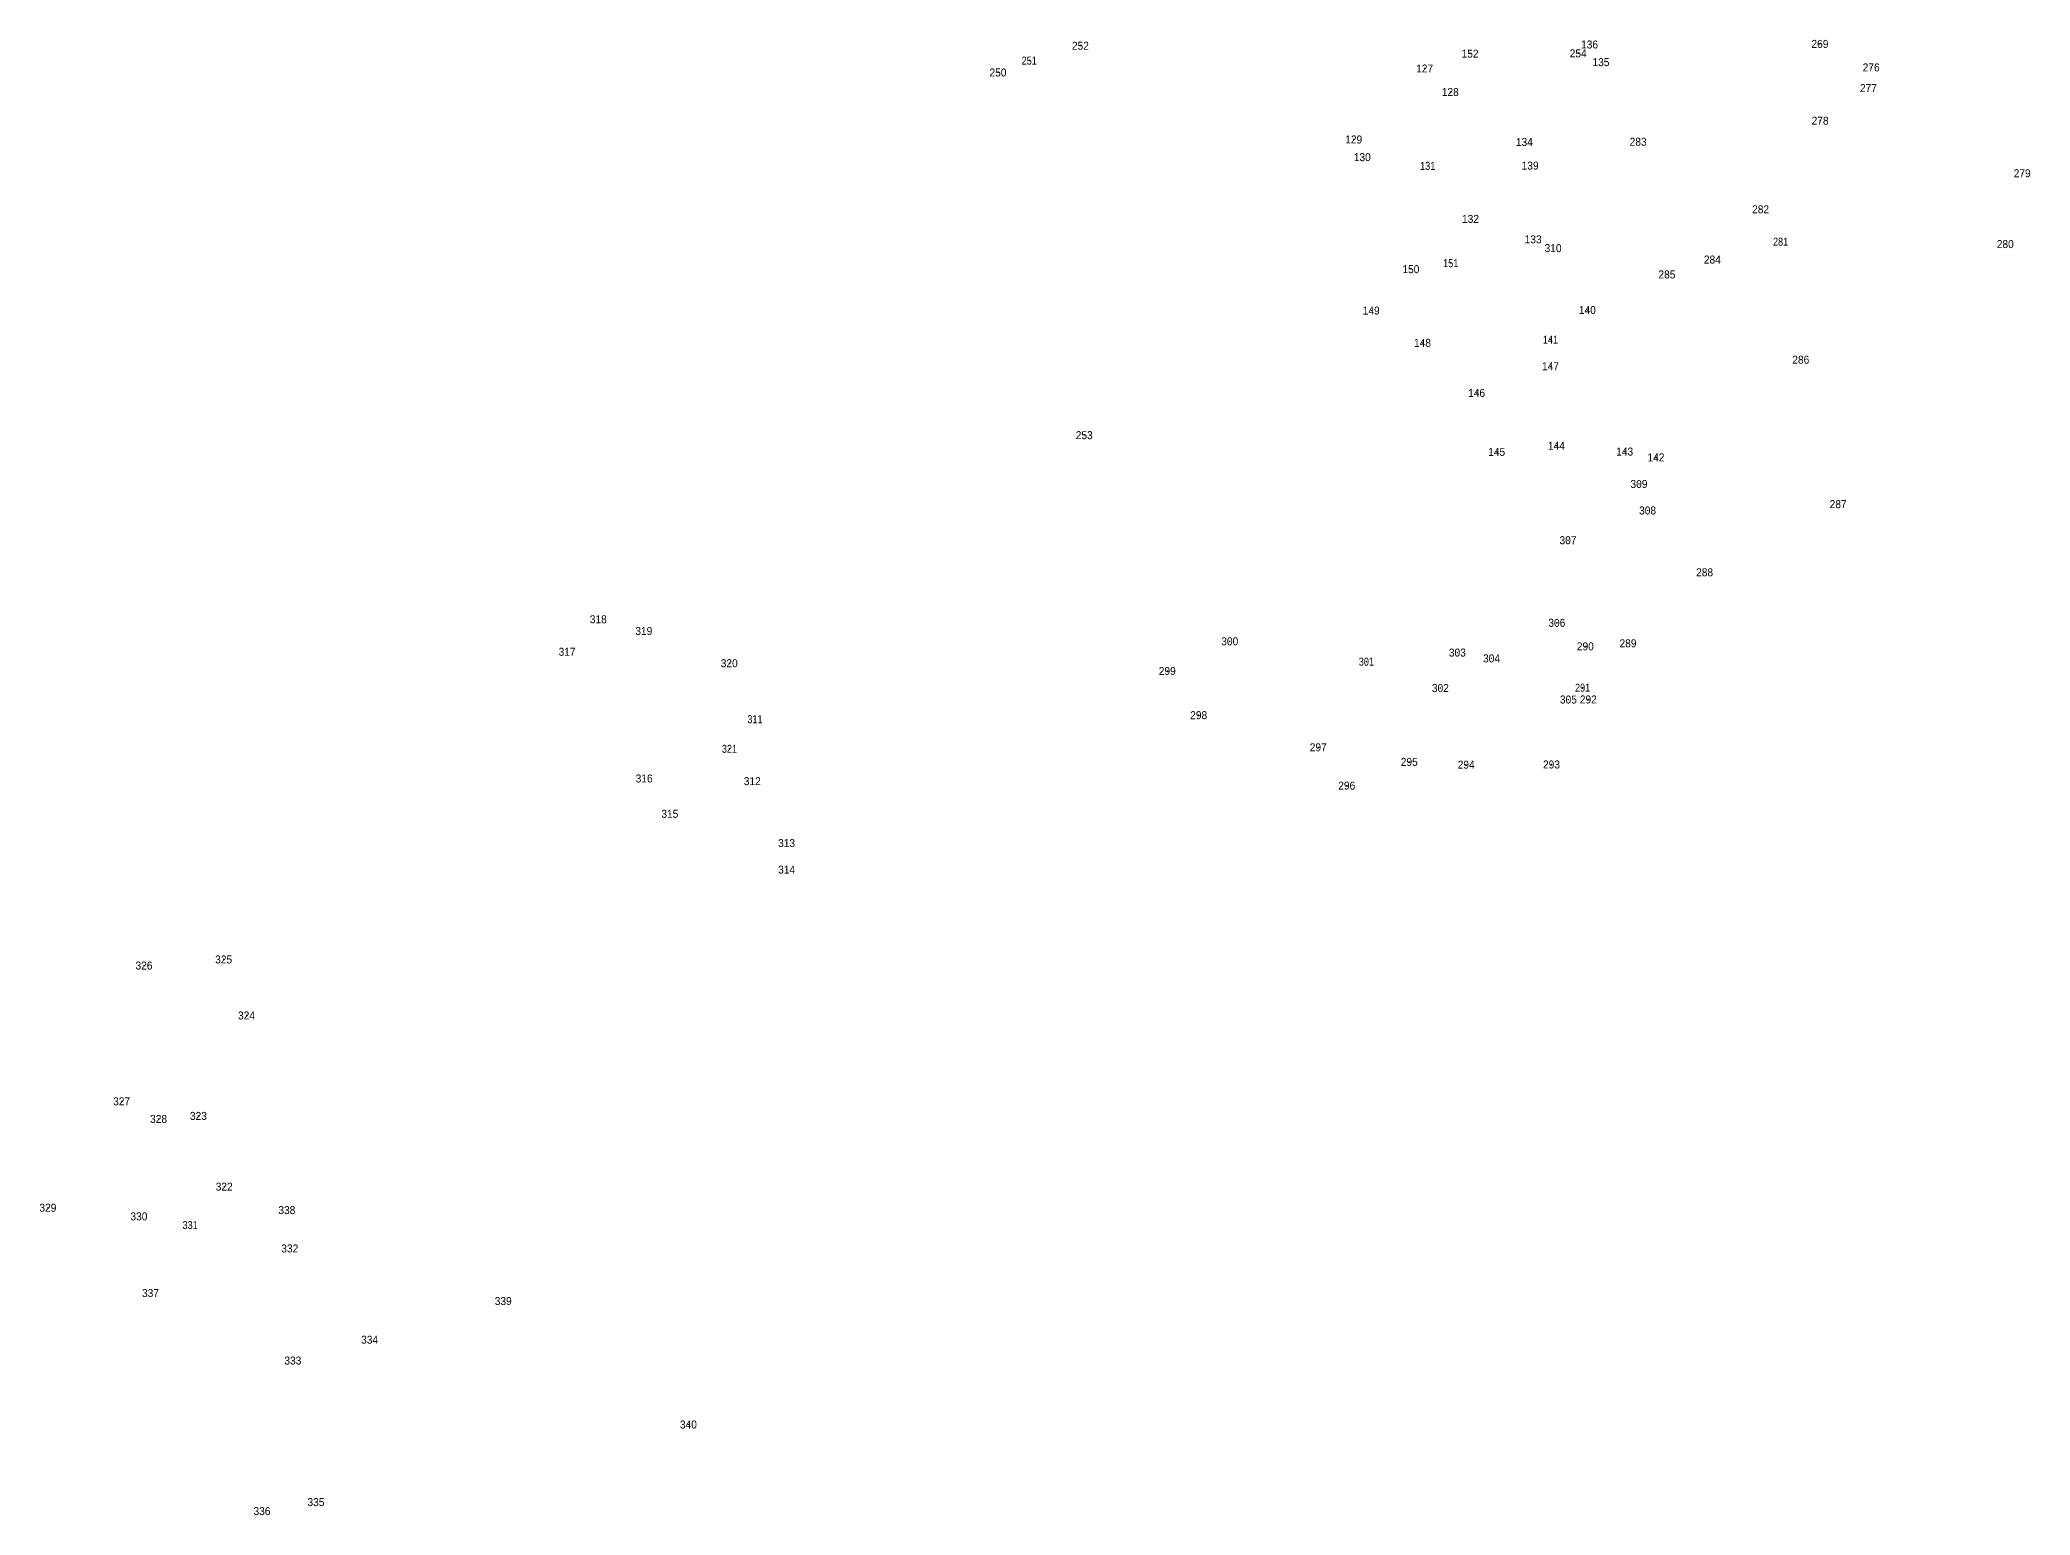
# Model space of a CAD drawing. Header units: metres. Extents: x 551041 to 552667, y 1846820 to 1848643.
# Drawn here: x 551041 to 552285, y 1846820 to 1847742 of the extents above; entities that cross this region are included whole.
import ezdxf
from ezdxf.enums import TextEntityAlignment as Align

# ---------------------------------------------------------------- set-up
doc = ezdxf.new("R2010")
doc.units = ezdxf.units.M
doc.header["$LTSCALE"] = 2
doc.layers.add('11', color=7, linetype='Continuous', lineweight=13)
doc.layers.add('12', color=7, linetype='Continuous')

msp = doc.modelspace()

# ---------------------------------------------------------------- linework, layer by layer
at = {"layer": '11'}
for p, q in [((551691.88, 1847738.49), (551691.25, 1847738.49)), ((551691.56, 1847738.18), (551691.56, 1847738.81)), ((551935.39, 1847733.55), (551934.77, 1847733.55)), ((551935.08, 1847733.24), (551935.08, 1847733.87)), ((552002.93, 1847733.72), (552002.31, 1847733.72)), ((552002.62, 1847733.41), (552002.62, 1847734.03)), ((552010.03, 1847739.27), (552009.41, 1847739.27)), ((552009.72, 1847738.96), (552009.72, 1847739.58)), ((552154, 1847739.63), (552153.37, 1847739.63)), ((552153.69, 1847739.31), (552153.69, 1847739.94)), ((551640.37, 1847721.77), (551639.75, 1847721.77)), ((551640.06, 1847721.46), (551640.06, 1847722.08)), ((551659.91, 1847729.19), (551659.28, 1847729.19)), ((551659.59, 1847728.88), (551659.59, 1847729.5)), ((551906.98, 1847724.26), (551906.35, 1847724.26)), ((551906.67, 1847723.95), (551906.67, 1847724.58)), ((552017.17, 1847728.22), (552016.54, 1847728.22)), ((552016.85, 1847727.91), (552016.85, 1847728.53)), ((552186.03, 1847724.95), (552185.4, 1847724.95)), ((552185.71, 1847724.64), (552185.71, 1847725.26)), ((551923.01, 1847709.55), (551922.39, 1847709.55)), ((551922.7, 1847709.24), (551922.7, 1847709.86)), ((552184.28, 1847712.04), (552183.66, 1847712.04)), ((552183.97, 1847711.72), (552183.97, 1847712.35)), ((551862.34, 1847679.58), (551862.34, 1847680.2)), ((552154.12, 1847691.67), (552153.49, 1847691.67)), ((552153.8, 1847691.36), (552153.8, 1847691.99)), ((551862.65, 1847679.89), (551862.03, 1847679.89)), ((551868.01, 1847668.84), (551867.39, 1847668.84)), ((551867.7, 1847668.53), (551867.7, 1847669.15)), ((551969.3, 1847678.31), (551968.67, 1847678.31)), ((551968.99, 1847678), (551968.99, 1847678.62)), ((552040.39, 1847678.48), (552039.77, 1847678.48)), ((552040.08, 1847678.17), (552040.08, 1847678.79)), ((551908.9, 1847663.41), (551908.28, 1847663.41)), ((551908.59, 1847663.09), (551908.59, 1847663.72)), ((551972.89, 1847663.56), (551972.27, 1847663.56)), ((551972.58, 1847663.25), (551972.58, 1847663.87)), ((552280.39, 1847658.79), (552279.77, 1847658.79)), ((552280.08, 1847658.47), (552280.08, 1847659.1)), ((551935.65, 1847630.27), (551935.02, 1847630.27)), ((551935.33, 1847629.96), (551935.33, 1847630.58)), ((552116.93, 1847636.25), (552116.3, 1847636.25)), ((552116.61, 1847635.94), (552116.61, 1847636.56)), ((551974.78, 1847617.46), (551974.16, 1847617.46)), ((551974.47, 1847617.15), (551974.47, 1847617.77)), ((551987.24, 1847611.96), (551986.61, 1847611.96)), ((551986.92, 1847611.64), (551986.92, 1847612.27)), ((552129.42, 1847616), (552128.79, 1847616)), ((552129.1, 1847615.68), (552129.1, 1847616.31)), ((552269.84, 1847614.5), (552269.21, 1847614.5)), ((552269.52, 1847614.18), (552269.52, 1847614.81)), ((551898.4, 1847598.83), (551897.77, 1847598.83)), ((551898.08, 1847598.52), (551898.08, 1847599.14)), ((551923.27, 1847602.58), (551922.65, 1847602.58)), ((551922.96, 1847602.27), (551922.96, 1847602.89)), ((552058.37, 1847595.53), (552057.75, 1847595.53)), ((552058.06, 1847595.22), (552058.06, 1847595.85)), ((552086.79, 1847604.83), (552086.16, 1847604.83)), ((552086.48, 1847604.51), (552086.48, 1847605.14)), ((551873.58, 1847572.95), (551872.95, 1847572.95)), ((551873.26, 1847572.64), (551873.26, 1847573.26)), ((552008.66, 1847573.28), (552008.03, 1847573.28)), ((552008.35, 1847572.97), (552008.35, 1847573.59)), ((551905.62, 1847552.74), (551905, 1847552.74)), ((551905.31, 1847552.43), (551905.31, 1847553.05)), ((551985.6, 1847554.78), (551984.97, 1847554.78)), ((551985.29, 1847554.47), (551985.29, 1847555.09)), ((551985.64, 1847538.18), (551985.01, 1847538.18)), ((551985.33, 1847537.87), (551985.33, 1847538.49)), ((552142.04, 1847542.25), (552141.42, 1847542.25)), ((552141.73, 1847541.94), (552141.73, 1847542.57)), ((551939.47, 1847521.47), (551938.84, 1847521.47)), ((551939.16, 1847521.16), (551939.16, 1847521.78)), ((551694.25, 1847495.05), (551693.62, 1847495.05)), ((551693.94, 1847494.74), (551693.94, 1847495.36)), ((551952, 1847484.61), (551951.38, 1847484.61)), ((551951.69, 1847484.3), (551951.69, 1847484.92)), ((551989.32, 1847488.39), (551988.69, 1847488.39)), ((551989.01, 1847488.08), (551989.01, 1847488.7)), ((552031.98, 1847484.81), (552031.36, 1847484.81)), ((552031.67, 1847484.5), (552031.67, 1847485.12)), ((552051.54, 1847481.17), (552050.92, 1847481.17)), ((552051.23, 1847480.86), (552051.23, 1847481.48)), ((552040.92, 1847464.54), (552040.3, 1847464.54)), ((552040.61, 1847464.23), (552040.61, 1847464.86)), ((552046.29, 1847447.96), (552045.67, 1847447.96)), ((552045.98, 1847447.65), (552045.98, 1847448.27)), ((552165.37, 1847451.94), (552164.75, 1847451.94)), ((552165.06, 1847451.63), (552165.06, 1847452.25)), ((551996.57, 1847429.4), (551995.95, 1847429.4)), ((551996.26, 1847429.08), (551996.26, 1847429.71)), ((552081.94, 1847409.32), (552081.31, 1847409.32)), ((552081.62, 1847409), (552081.62, 1847409.63)), ((551390.59, 1847379.96), (551389.97, 1847379.96)), ((551390.28, 1847379.65), (551390.28, 1847380.28)), ((551419.05, 1847372.65), (551418.42, 1847372.65)), ((551418.74, 1847372.34), (551418.74, 1847372.97)), ((551989.59, 1847377.74), (551988.96, 1847377.74)), ((551989.28, 1847377.42), (551989.28, 1847378.05)), ((551371.09, 1847359.63), (551370.46, 1847359.63)), ((551370.78, 1847359.32), (551370.78, 1847359.94)), ((551785.21, 1847366.17), (551784.59, 1847366.17)), ((551784.9, 1847365.86), (551784.9, 1847366.48)), ((551927.42, 1847359.14), (551926.8, 1847359.14)), ((551927.11, 1847358.83), (551927.11, 1847359.45)), ((552007.4, 1847363.03), (552006.78, 1847363.03)), ((552007.09, 1847362.71), (552007.09, 1847363.34)), ((552034.06, 1847364.94), (552033.43, 1847364.94)), ((552033.74, 1847364.62), (552033.74, 1847365.25)), ((551472.42, 1847352.5), (551471.79, 1847352.5)), ((551472.11, 1847352.18), (551472.11, 1847352.81)), ((551746.15, 1847347.63), (551745.53, 1847347.63)), ((551745.84, 1847347.32), (551745.84, 1847347.94)), ((551870.56, 1847353.47), (551869.94, 1847353.47)), ((551870.25, 1847353.16), (551870.25, 1847353.78)), ((551948.76, 1847355.5), (551948.14, 1847355.5)), ((551948.45, 1847355.19), (551948.45, 1847355.82)), ((551916.81, 1847336.98), (551916.19, 1847336.98)), ((551916.5, 1847336.67), (551916.5, 1847337.29)), ((552005.68, 1847337.2), (552005.06, 1847337.2)), ((552005.37, 1847336.89), (552005.37, 1847337.51)), ((551765.77, 1847320.01), (551765.15, 1847320.01)), ((551765.46, 1847319.7), (551765.46, 1847320.33)), ((551996.82, 1847329.8), (551996.19, 1847329.8)), ((551996.5, 1847329.49), (551996.5, 1847330.11)), ((552009.26, 1847329.83), (552008.63, 1847329.83)), ((552008.94, 1847329.52), (552008.94, 1847330.14)), ((551488.5, 1847317.49), (551487.88, 1847317.49)), ((551488.19, 1847317.18), (551488.19, 1847317.8)), ((551472.55, 1847299.01), (551471.92, 1847299.01)), ((551472.24, 1847298.7), (551472.24, 1847299.32)), ((551840.48, 1847299.91), (551839.85, 1847299.91)), ((551840.16, 1847299.6), (551840.16, 1847300.22)), ((551897.38, 1847290.82), (551896.75, 1847290.82)), ((551897.06, 1847290.51), (551897.06, 1847291.14)), ((551932.93, 1847289.07), (551932.3, 1847289.07)), ((551932.62, 1847288.76), (551932.62, 1847289.38)), ((551986.25, 1847289.2), (551985.63, 1847289.2)), ((551985.94, 1847288.89), (551985.94, 1847289.51)), ((551419.27, 1847280.44), (551418.65, 1847280.44)), ((551418.96, 1847280.13), (551418.96, 1847280.75)), ((551486.82, 1847278.76), (551486.19, 1847278.76)), ((551486.51, 1847278.45), (551486.51, 1847279.07)), ((551858.31, 1847275.98), (551857.68, 1847275.98)), ((551858, 1847275.66), (551858, 1847276.29)), ((551435.32, 1847258.35), (551434.7, 1847258.35)), ((551435.01, 1847258.03), (551435.01, 1847258.66)), ((551508.24, 1847240.08), (551507.62, 1847240.08)), ((551507.93, 1847239.77), (551507.93, 1847240.39)), ((551508.28, 1847223.48), (551507.66, 1847223.48)), ((551507.97, 1847223.17), (551507.97, 1847223.79)), ((551106.72, 1847163.49), (551106.1, 1847163.49)), ((551106.41, 1847163.18), (551106.41, 1847163.8)), ((551156.48, 1847167.3), (551155.86, 1847167.3)), ((551156.17, 1847166.99), (551156.17, 1847167.61)), ((551170.79, 1847132.29), (551170.17, 1847132.29)), ((551170.48, 1847131.98), (551170.48, 1847132.6)), ((551092.71, 1847078.62), (551092.09, 1847078.62)), ((551092.4, 1847078.31), (551092.4, 1847078.93)), ((551115.85, 1847067.61), (551115.22, 1847067.61)), ((551115.53, 1847067.3), (551115.53, 1847067.92)), ((551140.72, 1847069.51), (551140.1, 1847069.51)), ((551140.41, 1847069.2), (551140.41, 1847069.82)), ((551156.83, 1847025.29), (551156.2, 1847025.29)), ((551156.52, 1847024.98), (551156.52, 1847025.6)), ((551046.66, 1847012.11), (551046.03, 1847012.11)), ((551046.35, 1847011.8), (551046.35, 1847012.42)), ((551195.97, 1847010.63), (551195.34, 1847010.63)), ((551195.66, 1847010.32), (551195.66, 1847010.94)), ((551103.55, 1847006.72), (551102.93, 1847006.72)), ((551103.24, 1847006.4), (551103.24, 1847007.03)), ((551135.56, 1847001.26), (551134.93, 1847001.26)), ((551135.24, 1847000.95), (551135.24, 1847001.57)), ((551197.8, 1846986.66), (551197.18, 1846986.66)), ((551197.49, 1846986.35), (551197.49, 1846986.97)), ((551110.78, 1846958.78), (551110.15, 1846958.78)), ((551110.46, 1846958.47), (551110.46, 1846959.09)), ((551331.19, 1846953.78), (551330.57, 1846953.78)), ((551330.88, 1846953.47), (551330.88, 1846954.09)), ((551247.71, 1846929.6), (551247.08, 1846929.6)), ((551247.4, 1846929.29), (551247.4, 1846929.92)), ((551199.75, 1846916.58), (551199.12, 1846916.58)), ((551199.44, 1846916.27), (551199.44, 1846916.89)), ((551446.92, 1846876.6), (551446.29, 1846876.6)), ((551446.6, 1846876.29), (551446.6, 1846876.91)), ((551180.43, 1846822.47), (551179.8, 1846822.47)), ((551180.11, 1846822.16), (551180.11, 1846822.78)), ((551214.18, 1846828.09), (551213.56, 1846828.09)), ((551213.87, 1846827.78), (551213.87, 1846828.4))]:
    msp.add_line(p, q, dxfattribs=at)

# ---------------------------------------------------------------- texts
at = {"layer": '12'}
for s, width, p in [('269', 0.95, (552153.69, 1847737.13)), ('251', 0.85, (551659.595, 1847726.69)), ('252', 0.95, (551691.555, 1847735.99)), ('152', 0.95, (551935.075, 1847731.05)), ('254', 0.95, (552002.62, 1847731.22)), ('136', 0.95, (552009.715, 1847736.77)), ('135', 0.95, (552016.85, 1847725.72)), ('250', 0.95, (551640.06, 1847719.27)), ('127', 0.95, (551906.67, 1847721.76)), ('276', 0.95, (552185.705, 1847722.45)), ('128', 0.95, (551922.7, 1847707.05)), ('277', 0.95, (552183.97, 1847709.54)), ('278', 0.95, (552153.8, 1847689.17)), ('129', 0.95, (551862.34, 1847677.39)), ('134', 0.95, (551968.99, 1847675.81)), ('283', 0.95, (552040.08, 1847675.98)), ('130', 0.95, (551867.7, 1847666.34)), ('131', 0.85, (551908.595, 1847660.91)), ('139', 0.95, (551972.58, 1847661.06)), ('279', 0.95, (552280.08, 1847656.29)), ('132', 0.95, (551935.325, 1847627.77)), ('282', 0.95, (552116.605, 1847633.75)), ('133', 0.95, (551974.47, 1847614.96)), ('281', 0.85, (552129.105, 1847613.5)), ('310', 0.95, (551986.92, 1847609.46)), ('284', 0.95, (552086.48, 1847602.33)), ('280', 0.95, (552269.52, 1847612)), ('150', 0.95, (551898.08, 1847596.33)), ('151', 0.85, (551922.965, 1847600.08)), ('285', 0.95, (552058.06, 1847593.03)), ('149', 0.95, (551873.26, 1847570.45)), ('140', 0.95, (552008.35, 1847570.78)), ('141', 0.85, (551985.295, 1847552.28)), ('148', 0.95, (551905.31, 1847550.24)), ('286', 0.95, (552141.725, 1847539.75)), ('147', 0.95, (551985.33, 1847535.68)), ('146', 0.95, (551939.155, 1847518.97)), ('253', 0.95, (551693.94, 1847492.55)), ('145', 0.95, (551951.69, 1847482.11)), ('144', 0.95, (551989.01, 1847485.89)), ('143', 0.95, (552031.67, 1847482.31)), ('142', 0.95, (552051.225, 1847478.67)), ('309', 0.95, (552040.61, 1847462.04)), ('308', 0.95, (552045.98, 1847445.46)), ('287', 0.95, (552165.06, 1847449.44)), ('307', 0.95, (551996.26, 1847426.9)), ('288', 0.95, (552081.62, 1847406.82)), ('318', 0.95, (551390.28, 1847377.46)), ('319', 0.95, (551418.74, 1847370.15)), ('306', 0.95, (551989.275, 1847375.24)), ('317', 0.95, (551370.78, 1847357.13)), ('300', 0.95, (551784.9, 1847363.67)), ('303', 0.95, (551927.11, 1847356.64)), ('304', 0.95, (551948.45, 1847353)), ('290', 0.95, (552007.09, 1847360.53)), ('289', 0.95, (552033.74, 1847362.44)), ('320', 0.95, (551472.11, 1847350)), ('299', 0.95, (551745.84, 1847345.13)), ('301', 0.85, (551870.255, 1847350.97)), ('302', 0.95, (551916.495, 1847334.48)), ('305', 0.95, (551996.5, 1847327.3)), ('291', 0.85, (552005.375, 1847334.7)), ('292', 0.95, (552008.935, 1847327.33)), ('311', 0.85, (551488.195, 1847314.99)), ('298', 0.95, (551765.46, 1847317.51)), ('321', 0.85, (551472.245, 1847296.51)), ('297', 0.95, (551840.16, 1847297.41)), ('316', 0.95, (551418.955, 1847277.94)), ('295', 0.95, (551897.06, 1847288.32)), ('294', 0.95, (551932.62, 1847286.57)), ('293', 0.95, (551985.94, 1847286.7)), ('312', 0.95, (551486.505, 1847276.26)), ('296', 0.95, (551857.995, 1847273.48)), ('315', 0.95, (551435.01, 1847255.85)), ('313', 0.95, (551507.93, 1847237.58)), ('314', 0.95, (551507.97, 1847220.98)), ('326', 0.95, (551106.405, 1847160.99)), ('325', 0.95, (551156.17, 1847164.8)), ('324', 0.95, (551170.48, 1847129.79)), ('327', 0.95, (551092.4, 1847076.12)), ('323', 0.95, (551140.41, 1847067.01)), ('328', 0.95, (551115.53, 1847065.11)), ('322', 0.95, (551156.515, 1847022.79)), ('329', 0.95, (551046.35, 1847009.61)), ('330', 0.95, (551103.24, 1847004.22)), ('338', 0.95, (551195.66, 1847008.13)), ('331', 0.85, (551135.245, 1846998.76)), ('332', 0.95, (551197.485, 1846984.16)), ('337', 0.95, (551110.46, 1846956.28)), ('339', 0.95, (551330.88, 1846951.28)), ('334', 0.95, (551247.4, 1846927.1)), ('333', 0.95, (551199.44, 1846914.08)), ('340', 0.95, (551446.6, 1846874.1)), ('336', 0.95, (551180.105, 1846819.97)), ('335', 0.95, (551213.87, 1846825.59))]:
    msp.add_text(s, height=5, dxfattribs=dict(at, width=width)).set_placement(p, align=Align.CENTER)

doc.saveas('drawing.dxf')
